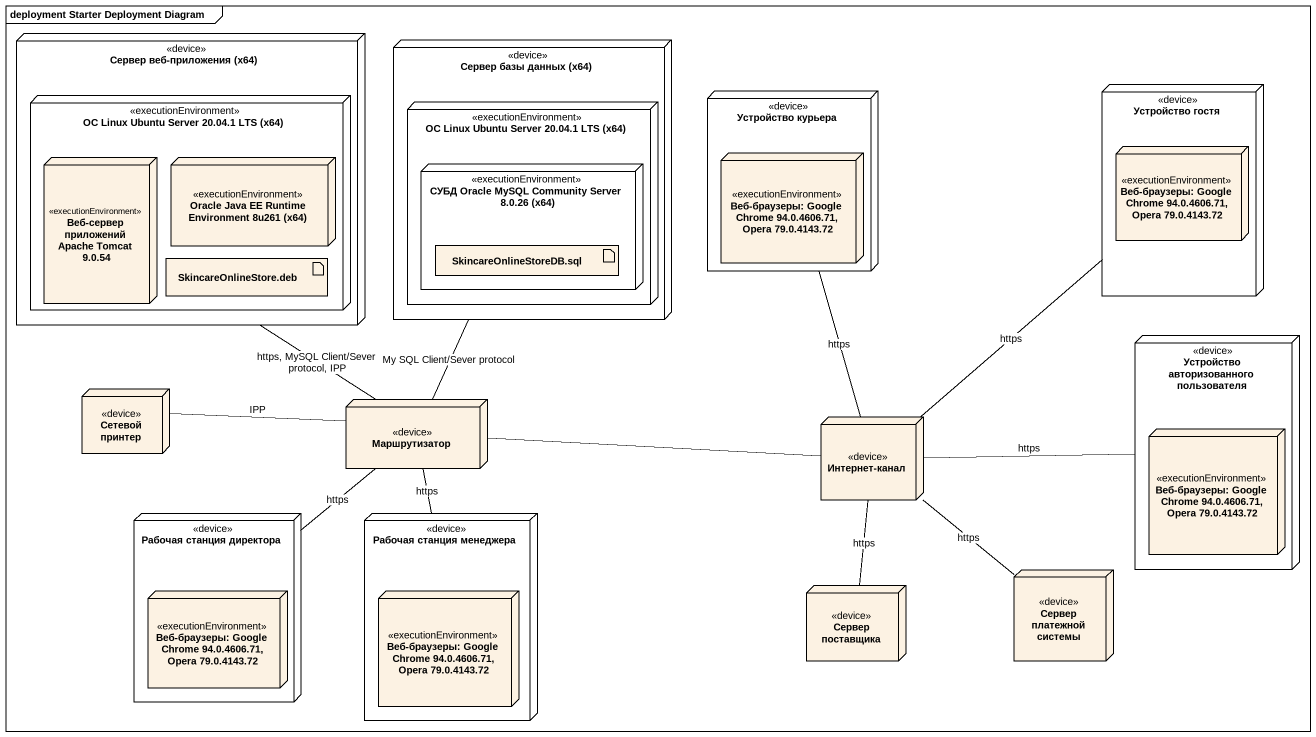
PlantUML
@startuml
mainframe deployment Starter Deployment Diagram
node "Сервер веб-приложения (х64)" as Сервер_веб_приложения_х64 <<device>> {
  node "ОС Linux Ubuntu Server 20.04.1 LTS (x64)" as ОС_Linux_Ubuntu_Server_20 <<executionEnvironment>> {
    node "Веб-сервер приложений Apache Tomcat 9.0.54" as Веб_сервер_приложений <<executionEnvironment>>
    node "Oracle Java EE Runtime Environment 8u261 (x64)" as Oracle_Java_EE_Runtime <<executionEnvironment>>
    artifact "SkincareOnlineStore.deb" as SkincareOnlineStore_deb
  }
}
node "Сервер базы данных (х64)" as Сервер_базы_данных_х64 <<device>> {
  node "ОС Linux Ubuntu Server 20.04.1 LTS (x64)" as ОС_Linux_Ubuntu_Server_20_2 <<executionEnvironment>> {
    node "СУБД Oracle MySQL Community Server 8.0.26 (x64)" as СУБД_Oracle_MySQL_Community <<executionEnvironment>> {
      artifact "SkincareOnlineStoreDB.sql" as SkincareOnlineStoreDB_sql
    }
  }
}
node "Устройство курьера" as Устройство_курьера <<device>> {
  node "Веб-браузеры: Google Chrome 94.0.4606.71, Opera 79.0.4143.72" as Веб_браузеры_Google_Chrome <<executionEnvironment>>
}
node "Устройство гостя" as Устройство_гостя <<device>> {
  node "Веб-браузеры: Google Chrome 94.0.4606.71, Opera 79.0.4143.72" as Веб_браузеры_Google_Chrome_2 <<executionEnvironment>>
}
node "Устройство авторизованного пользователя" as Устройство_авторизованного <<device>> {
  node "Веб-браузеры: Google Chrome 94.0.4606.71, Opera 79.0.4143.72" as Веб_браузеры_Google_Chrome_3 <<executionEnvironment>>
}
node "Сетевой принтер" as Сетевой_принтер <<device>>
node Маршрутизатор <<device>>
node "Интернет-канал" as Интернет_канал <<device>>
node "Рабочая станция директора" as Рабочая_станция_директора <<device>> {
  node "Веб-браузеры: Google Chrome 94.0.4606.71, Opera 79.0.4143.72" as Веб_браузеры_Google_Chrome_4 <<executionEnvironment>>
}
node "Рабочая станция менеджера" as Рабочая_станция_менеджера <<device>> {
  node "Веб-браузеры: Google Chrome 94.0.4606.71, Opera 79.0.4143.72" as Веб_браузеры_Google_Chrome_5 <<executionEnvironment>>
}
node "Сервер платежной системы" as Сервер_платежной_системы <<device>>
node "Сервер поставщика" as Сервер_поставщика <<device>>
Сервер_веб_приложения_х64 -- Маршрутизатор : https, MySQL Client/Sever protocol, IPP
Устройство_курьера -- Интернет_канал : https
Устройство_гостя -- Интернет_канал : https
Сетевой_принтер -right- Маршрутизатор : IPP
Маршрутизатор -up- Сервер_базы_данных_х64 : My SQL Client/Sever protocol
Маршрутизатор -right- Интернет_канал
Интернет_канал -right- Устройство_авторизованного : https
Рабочая_станция_директора -up- Маршрутизатор : https
Рабочая_станция_менеджера -up- Маршрутизатор : https
Сервер_платежной_системы -up- Интернет_канал : https
Сервер_поставщика -up- Интернет_канал : https
@enduml
